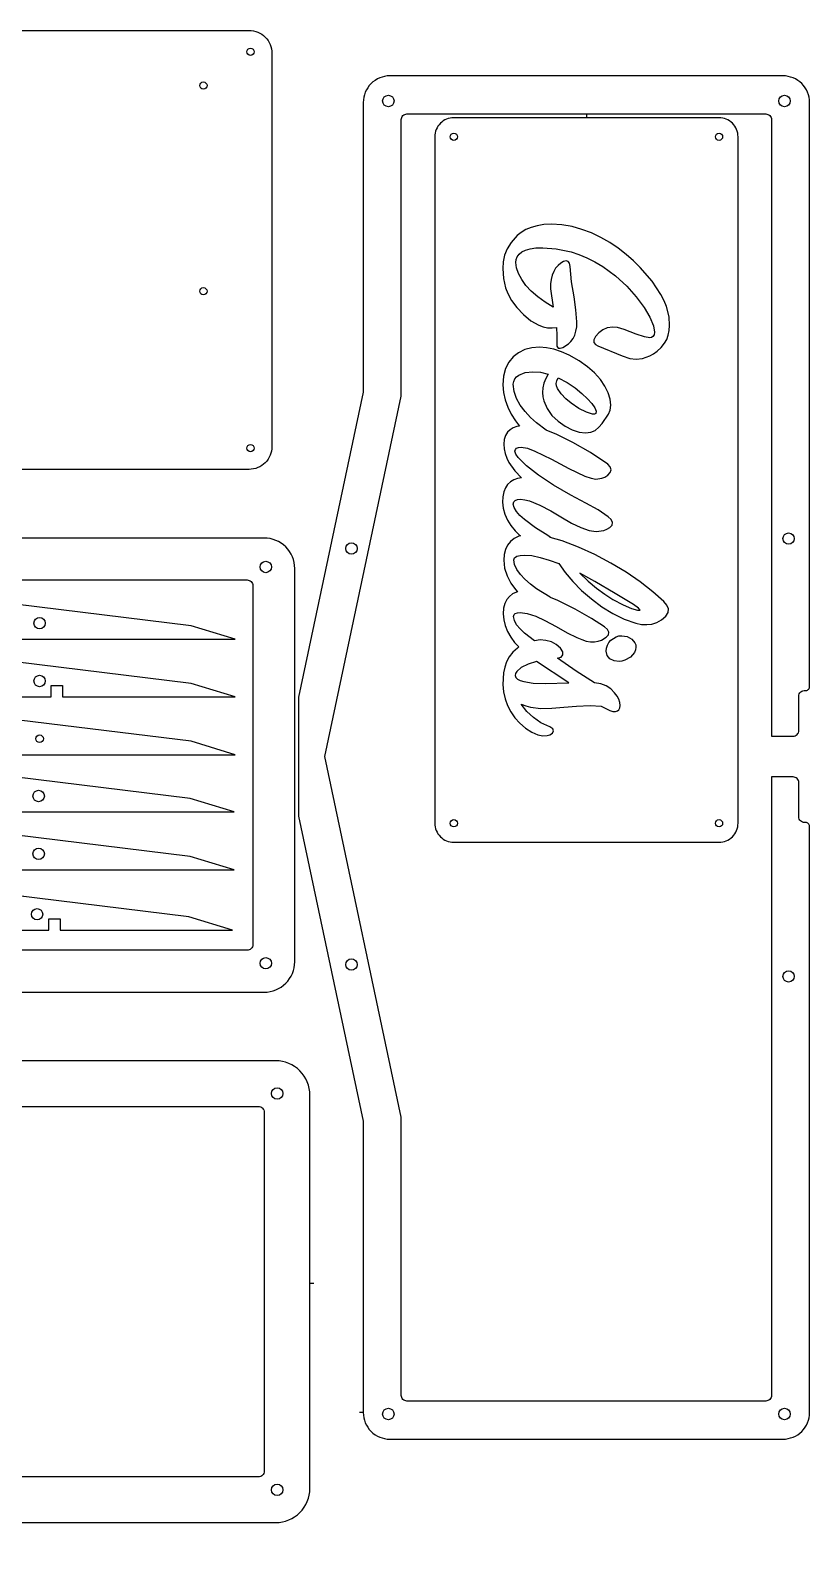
# Model space of a CAD drawing. Extents: x -1 to 854, y 166 to 576.
# Drawn here: x 649 to 853.9, y 175.4 to 575.6 of the extents above; entities that cross this region are included whole.
import ezdxf

# ---------------------------------------------------------------- set-up
doc = ezdxf.new("R2010")
doc.units = 0
doc.header["$MEASUREMENT"] = 0
doc.layers.get('0').update_dxf_attribs({"linetype": 'CONTINUOUS'})
doc.layers.add('LAYER_1', color=7, linetype='CONTINUOUS')

msp = doc.modelspace()

# ---------------------------------------------------------------- linework, layer by layer
at = {"linetype": 'Continuous'}
for p, q in [((795.18, 553.68), (795.18, 552.68)), ((736.51, 212.44), (735.51, 212.44))]:
    msp.add_line(p, q, dxfattribs=at)
at = {"color": 1, "linetype": 'Continuous'}
msp.add_line((722.48, 246.44), (723.48, 246.44), dxfattribs=at)
at = {"linetype": 'Continuous'}
for points in [[(553.39, 575.61), (706.48, 575.61, -0.414214), (712.48, 569.61), (712.48, 470.77), (712.48, 466.27, -0.414214), (706.48, 460.27), (701.98, 460.27), (629.78, 460.27)], [(853.85, 403.66), (853.85, 552.18), (853.85, 556.68, 0.414214), (846.85, 563.68), (842.35, 563.68), (748.01, 563.68), (743.51, 563.68, 0.414214), (736.51, 556.68), (736.51, 552.18), (736.51, 480.59), (719.48, 400.44), (719.48, 384.81), (719.48, 369.18), (736.51, 289.03), (736.51, 216.94), (736.51, 212.44, 0.414214), (743.51, 205.44), (748.01, 205.44), (846.85, 205.44, 0.414214), (853.85, 212.44), (853.85, 365.96)], [(843.85, 379.46), (843.85, 216.94, -0.414214), (842.35, 215.44), (748.01, 215.44, -0.414214), (746.51, 216.94), (746.51, 290.08), (726.38, 384.81), (746.51, 479.54), (746.51, 552.18, -0.414214), (748.01, 553.68), (842.35, 553.68, -0.414214), (843.85, 552.18), (843.85, 390.16)], [(519.26, 442.23), (370.74, 442.23), (366.24, 442.23, 0.414214), (358.24, 434.23), (358.24, 429.73), (358.24, 335.39), (358.24, 330.89, 0.414214), (366.24, 322.89), (370.74, 322.89), (442.22, 322.89), (522.37, 305.86), (538.11, 305.86), (553.84, 305.86), (633.99, 322.89), (705.98, 322.89), (710.48, 322.89, 0.414214), (718.48, 330.89), (718.48, 335.39), (718.48, 434.23, 0.414214), (710.48, 442.23), (556.96, 442.23)], [(543.46, 431.23), (705.98, 431.23, -0.414214), (707.48, 429.73), (707.48, 335.39, -0.414214), (705.98, 333.89), (632.84, 333.89), (538.11, 313.76), (443.38, 333.89), (370.74, 333.89, -0.414214), (369.24, 335.39), (369.24, 429.73, -0.414214), (370.74, 431.23), (532.76, 431.23)], [(843.85, 390.16), (849.53, 390.16, 0.414214), (851.03, 391.66), (851.03, 400.66, -0.453311), (852.72, 402.15, 0.453311), (853.85, 403.14), (853.85, 403.66)], [(853.85, 365.96), (853.85, 366.46, 0.414214), (852.85, 367.46), (852.53, 367.46, -0.414214), (851.03, 368.96), (851.03, 377.96, 0.414214), (849.53, 379.46), (843.85, 379.46)], [(637.1, 183.52), (708.98, 183.52), (713.48, 183.52, 0.414214), (722.48, 192.52), (722.48, 197.02), (722.48, 295.86, 0.414214), (713.48, 304.86), (559.96, 304.86, 0.414214)]]:
    msp.add_lwpolyline(points, format="xyb", dxfattribs=at)
for points in [[(755.32, 547.68), (755.32, 367.28, 0.414214), (760.32, 362.28), (830.05, 362.28, 0.414214), (835.05, 367.28), (835.05, 547.68, 0.414214), (830.05, 552.68), (760.32, 552.68, 0.414214)], [(535.83, 292.86), (535.83, 299.03), (546.38, 299.03), (546.38, 292.86), (546.46, 292.86), (708.98, 292.86, -0.414214), (710.48, 291.36), (710.48, 197.02, -0.414214), (708.98, 195.52), (635.84, 195.52), (541.11, 175.38), (446.38, 195.52), (373.74, 195.52, -0.414214), (372.24, 197.02), (372.24, 291.36, -0.414214), (373.74, 292.86), (535.76, 292.86)]]:
    msp.add_lwpolyline(points, format="xyb", close=True, dxfattribs=at)
for points in [[(604.35, 429.84), (587.46, 415.66), (702.8, 415.66), (691.29, 419.17)], [(654.48, 403.48), (657.48, 403.48), (657.48, 400.48), (702.8, 400.48), (691.29, 403.99), (604.35, 414.66), (587.46, 400.48), (600.43, 400.48), (600.43, 403.48), (603.43, 403.48), (603.43, 400.48), (654.48, 400.48)], [(604.35, 399.48), (587.46, 385.3), (702.8, 385.3), (691.29, 388.81)], [(604.09, 384.44), (587.2, 370.26), (702.54, 370.26), (691.03, 373.76)], [(604.09, 369.26), (587.2, 355.08), (702.54, 355.08), (691.03, 358.58)], [(653.82, 342.18), (656.82, 342.18), (656.82, 339.18), (702.13, 339.18), (690.62, 342.68), (603.69, 353.36), (586.79, 339.18), (599.77, 339.18), (599.77, 342.18), (602.77, 342.18), (602.77, 339.18), (653.82, 339.18)]]:
    msp.add_lwpolyline(points, close=True, dxfattribs=at)
for centre, radius in [((706.88, 570.01), 0.95), ((694.48, 561.13), 0.95), ((743.11, 557.08), 1.5), ((847.26, 557.08), 1.5), ((760.32, 547.68), 0.95), ((830.05, 547.68), 0.95), ((694.48, 507.08), 0.95), ((706.88, 465.87), 0.95), ((733.4, 439.48), 1.5), ((848.35, 442.08), 1.5), ((710.88, 434.63), 1.5), ((651.42, 419.85), 1.5), ((651.42, 404.67), 1.5), ((651.42, 389.49), 1), ((651.16, 374.44), 1.5), ((760.32, 367.28), 0.95), ((830.05, 367.28), 0.95), ((651.16, 359.26), 1.5), ((650.75, 343.36), 1.5), ((710.88, 330.49), 1.5), ((733.4, 330.15), 1.5), ((848.35, 327.04), 1.5), ((713.88, 296.26), 1.5), ((743.11, 212.04), 1.5), ((847.26, 212.04), 1.5), ((713.88, 192.11), 1.5)]:
    msp.add_circle(centre, radius, dxfattribs=at)
at = {"layer": 'LAYER_1'}
for points in [[(790.49, 493.24), (791.13, 493.88), (791.68, 494.64), (792.12, 495.54), (792.44, 496.57), (792.63, 497.75), (792.68, 499.08), (792.43, 502.23), (791.93, 505.59), (791.26, 509.52), (790.9, 513.6), (790.78, 514.44), (790.43, 514.92), (789.89, 515.06), (789.19, 514.9), (788.42, 514.44), (787.72, 513.84), (787.1, 513.11), (786.58, 512.25), (786.17, 511.28), (785.89, 510.19), (785.75, 509), (785.76, 507.71), (786.45, 502.92), (784.3, 504.2), (782.38, 505.59), (780.7, 507.08), (779.3, 508.62), (778.17, 510.17), (777.34, 511.72), (776.83, 513.21), (776.66, 514.62), (776.75, 515.42), (777.02, 516.16), (777.5, 516.82), (778.21, 517.4), (779.16, 517.87), (780.39, 518.22), (781.89, 518.45), (783.71, 518.53), (787.24, 518.27), (791.15, 517.42), (793.19, 516.75), (795.27, 515.9), (797.37, 514.85), (799.46, 513.6), (802.8, 511.12), (805.77, 508.4), (808.3, 505.59), (810.35, 502.82), (811.87, 500.26), (812.79, 498.03), (813.08, 496.29), (812.96, 495.65), (812.67, 495.18), (812.33, 494.97), (811.86, 494.88), (810.44, 495.1), (808.23, 495.83), (805.07, 497.03), (803.34, 497.54), (802.13, 497.65), (800.67, 497.44), (799.46, 496.9), (798.45, 496.11), (797.61, 495.18), (797.14, 494.3), (797.16, 493.59), (797.55, 493.06), (798.16, 492.72), (804.59, 490.11), (806.59, 489.44), (808.29, 489.22), (809.9, 489.41), (811.82, 490.08), (812.82, 490.64), (813.83, 491.36), (814.82, 492.28), (815.75, 493.4), (816.3, 494.37), (816.71, 495.5), (816.96, 496.74), (817.05, 498.06), (816.9, 500.38), (816.23, 503.05), (815.61, 504.57), (814.77, 506.2), (812.44, 509.7), (809.35, 513.3), (807.55, 515.07), (805.6, 516.77), (803.51, 518.39), (801.3, 519.88), (798.97, 521.23), (796.53, 522.4), (794.01, 523.35), (791.41, 524.08), (788.75, 524.53), (786.04, 524.69), (784.02, 524.59), (782.23, 524.31), (780.65, 523.86), (779.26, 523.27), (778.05, 522.56), (777.01, 521.74), (775.36, 519.9), (774.32, 518.27), (773.65, 516.58), (773.28, 514.83), (773.17, 513.05), (773.39, 510.39), (773.92, 507.98), (774.51, 506.48), (775.53, 504.69), (776.91, 502.8), (778.6, 500.96), (780.55, 499.35), (782.69, 498.13), (783.82, 497.73), (784.97, 497.49), (786.15, 497.43), (787.34, 497.58), (787.45, 495.48), (787.41, 493.74), (787.45, 492.65), (787.76, 492.15), (788.28, 492.09), (788.98, 492.31), (788.98, 492.31)], [(797.33, 474.8), (796.78, 474.8), (795.2, 475.29), (793.23, 476.29), (791.17, 477.65), (789.78, 478.81), (788.53, 480.15), (787.62, 481.54), (787.36, 482.22), (787.27, 482.86), (787.38, 483.58), (787.75, 484.36), (790.1, 483.06), (792.19, 481.66), (794, 480.22), (795.49, 478.83), (796.63, 477.54), (797.4, 476.42), (797.76, 475.55), (797.68, 474.98), (797.68, 474.98)], [(809.32, 423.31), (809.32, 423.31), (808.91, 423.78), (807.6, 424.73), (802.74, 427.69), (797.39, 430.82), (793.43, 432.96), (795.63, 430.87), (797.86, 429.03), (800.05, 427.44), (802.13, 426.12), (804.86, 424.64), (807.08, 423.69), (808.63, 423.25)], [(804.52, 416.57), (804.52, 416.57), (805.91, 416.32), (807.09, 415.65), (807.91, 414.69), (808.14, 414.14), (808.22, 413.56), (808.11, 412.85), (807.8, 412.16), (806.74, 410.96), (805.3, 410.11), (804.53, 409.88), (803.77, 409.79), (802.46, 409.98), (801.37, 410.52), (800.62, 411.38), (800.35, 412.53), (800.44, 413.33), (800.7, 414.09), (801.11, 414.77), (801.64, 415.37), (802.98, 416.25), (803.73, 416.49)], [(776.45, 406.07), (776.45, 406.07), (776.61, 405.57), (777.06, 405.14), (777.77, 404.79), (778.72, 404.5), (781.22, 404.13), (784.33, 404.01), (790.56, 404.22), (782.07, 409.83), (779.83, 409.11), (778.05, 408.21), (776.88, 407.18), (776.56, 406.63)]]:
    msp.add_lwpolyline(points, close=True, dxfattribs=at)
msp.add_lwpolyline([(785.7, 442.33), (785.01, 442.91), (781.78, 444.92), (778.88, 447.1), (777.7, 448.19), (776.78, 449.24), (776.19, 450.23), (775.97, 451.13), (776.1, 451.71), (776.47, 452.11), (777.07, 452.35), (777.89, 452.43), (778.98, 452.31), (780.21, 451.98), (782.96, 450.85), (785.8, 449.34), (788.43, 447.77), (791.24, 446.16), (793.71, 444.96), (795.87, 444.2), (797.75, 443.94), (799.73, 444.2), (800.56, 444.52), (801.31, 444.97), (801.92, 445.63), (802.02, 446.35), (801.67, 447.1), (800.89, 447.84), (798.24, 449.61), (794.99, 451.39), (791.09, 453.47), (786.52, 456.13), (782.62, 458.74), (779.4, 461.22), (777.2, 463.38), (776.6, 464.28), (776.38, 465.03), (776.5, 465.51), (776.82, 465.85), (777.33, 466.03), (777.99, 466.09), (779.68, 465.82), (781.66, 465.09), (785.99, 462.93), (790.59, 460.5), (794.73, 458.52), (796.4, 457.92), (797.68, 457.7), (799.28, 457.93), (800.07, 458.25), (800.83, 458.73), (801.42, 459.41), (801.65, 460.17), (801.46, 460.95), (800.83, 461.67), (796.25, 464.69), (791.65, 467.32), (787.37, 469.43), (784.64, 470.54), (782.04, 472.48), (780.47, 473.9), (779.04, 475.45), (777.8, 477.12), (776.83, 478.88), (776.2, 480.73), (775.97, 482.65), (776.07, 483.38), (776.35, 484.03), (776.81, 484.59), (777.41, 485.07), (779.04, 485.71), (781.11, 485.94), (783.08, 485.78), (785.15, 485.32), (784.48, 484.13), (784.01, 482.92), (783.73, 481.69), (783.64, 480.46), (783.72, 479.35), (783.96, 478.28), (784.83, 476.26), (786.13, 474.46), (787.75, 472.9), (789.56, 471.62), (791.44, 470.66), (793.27, 470.06), (794.94, 469.85), (794.94, 469.85), (796.31, 470.04), (797.47, 470.53), (798.45, 471.33), (799.35, 472.3), (801.03, 474.78), (801.46, 475.87), (801.58, 477.18), (801.41, 478.73), (800.9, 480.39), (800.05, 482.12), (798.86, 483.87), (797.33, 485.6), (795.46, 487.26), (793.25, 488.83), (790.69, 490.25), (788.66, 491.19), (786.66, 491.85), (784.71, 492.24), (782.82, 492.37), (780.83, 492.21), (779, 491.73), (777.36, 490.93), (775.95, 489.83), (774.79, 488.43), (773.93, 486.74), (773.4, 484.77), (773.24, 482.52), (773.41, 480.51), (773.84, 478.53), (774.53, 476.59), (775.43, 474.74), (776.52, 473.01), (777.62, 471.63), (776.88, 471.54), (775.94, 471.19), (775.11, 470.68), (774.42, 470.02), (773.89, 469.18), (773.56, 468.15), (773.44, 466.94), (773.54, 465.65), (773.81, 464.41), (774.25, 463.21), (774.83, 462.06), (776.33, 459.92), (778.16, 458.04), (777.06, 457.86), (776.07, 457.5), (775.21, 456.97), (774.48, 456.27), (773.89, 455.39), (773.46, 454.34), (773.19, 453.1), (773.1, 451.68), (773.26, 450.08), (773.71, 448.5), (774.41, 446.95), (775.33, 445.49), (776.44, 444.13), (777.69, 442.91), (777.84, 442.79), (777.46, 442.69), (776.23, 442.12), (775.23, 441.34), (774.45, 440.37), (773.89, 439.21), (773.55, 437.88), (773.44, 436.39), (773.69, 434.27), (774.35, 432.26), (775.33, 430.38), (776.51, 428.69), (777.06, 428.06), (776.77, 427.99), (775.78, 427.54), (774.93, 426.9), (774.24, 426.06), (773.73, 425.02), (773.41, 423.78), (773.3, 422.32), (773.44, 420.78), (773.82, 419.22), (774.44, 417.67), (775.28, 416.17), (776.32, 414.76), (777.45, 413.6), (777.04, 413.33), (775.84, 412.23), (774.91, 411.01), (774.2, 409.68), (773.71, 408.27), (773.4, 406.79), (773.24, 403.74), (773.42, 401.83), (773.84, 399.98), (774.47, 398.21), (775.32, 396.53), (776.38, 394.96), (777.65, 393.54), (779.14, 392.29), (780.84, 391.21), (782.37, 390.54), (783.74, 390.28), (784.83, 390.32), (785.56, 390.53), (786.24, 390.97), (786.56, 391.54), (786.38, 392.12), (785.56, 392.65), (783.24, 393.7), (781.25, 395.04), (779.54, 396.66), (778.03, 398.61), (779.23, 398.12), (780.52, 397.77), (783.16, 397.44), (786.07, 397.5), (789.23, 397.77), (792.61, 398.06), (796.17, 398.19), (799.05, 398.06), (801.3, 396.92), (802.16, 396.68), (802.85, 396.64), (803.38, 396.78), (803.75, 397.09), (803.97, 397.57), (804.04, 398.19), (803.95, 399), (803.68, 399.85), (803.24, 400.71), (802.61, 401.55), (801.57, 402.59), (800.37, 403.37), (798.96, 403.91), (797.27, 404.22), (792.51, 407.26), (787.54, 410.65), (788.53, 410.96), (789.01, 411.52), (788.96, 412.3), (788.37, 413.26), (787.27, 414.23), (785.98, 414.92), (784.54, 415.32), (783.03, 415.45), (783.03, 415.45), (781.57, 415.26), (778.92, 417.2), (777.74, 418.33), (776.83, 419.46), (776.25, 420.58), (776.04, 421.64), (776.16, 422.12), (776.49, 422.43), (777.03, 422.61), (777.75, 422.66), (779.63, 422.42), (781.86, 421.71), (784.29, 420.52), (787.19, 418.95), (790.13, 417.35), (792.68, 416.09), (793.94, 415.53), (795.14, 415.17), (796.27, 414.99), (797.32, 414.97), (798.27, 415.1), (799.11, 415.35), (800.42, 416.16), (800.97, 416.82), (801.07, 417.48), (800.73, 418.16), (799.94, 418.9), (796.56, 421.07), (792.25, 423.52), (787.71, 425.81), (785.75, 426.63), (785.63, 426.73), (782.06, 428.91), (780.45, 430.12), (779.02, 431.39), (777.82, 432.68), (776.91, 433.97), (776.32, 435.24), (776.11, 436.46), (776.32, 437.04), (776.9, 437.44), (777.79, 437.68), (778.92, 437.76), (780.84, 437.6), (782.99, 437.14), (785.35, 436.43), (787.89, 435.5), (789.58, 433.18), (791.61, 430.82), (793.93, 428.47), (796.48, 426.23), (799.23, 424.17), (802.12, 422.38), (805.11, 420.92), (808.15, 419.89), (809.67, 419.55), (811.03, 419.48), (811.03, 419.48), (812.38, 419.62), (813.71, 420.04), (814.95, 420.75), (816.03, 421.74), (816.65, 422.7), (816.74, 423.65), (816.34, 424.61), (815.55, 425.57), (812.65, 428.12), (809.31, 430.7), (805.61, 433.23), (801.62, 435.64), (797.43, 437.87), (793.12, 439.83), (788.77, 441.46), (785.68, 442.34)], dxfattribs=at)

doc.saveas('drawing.dxf')
